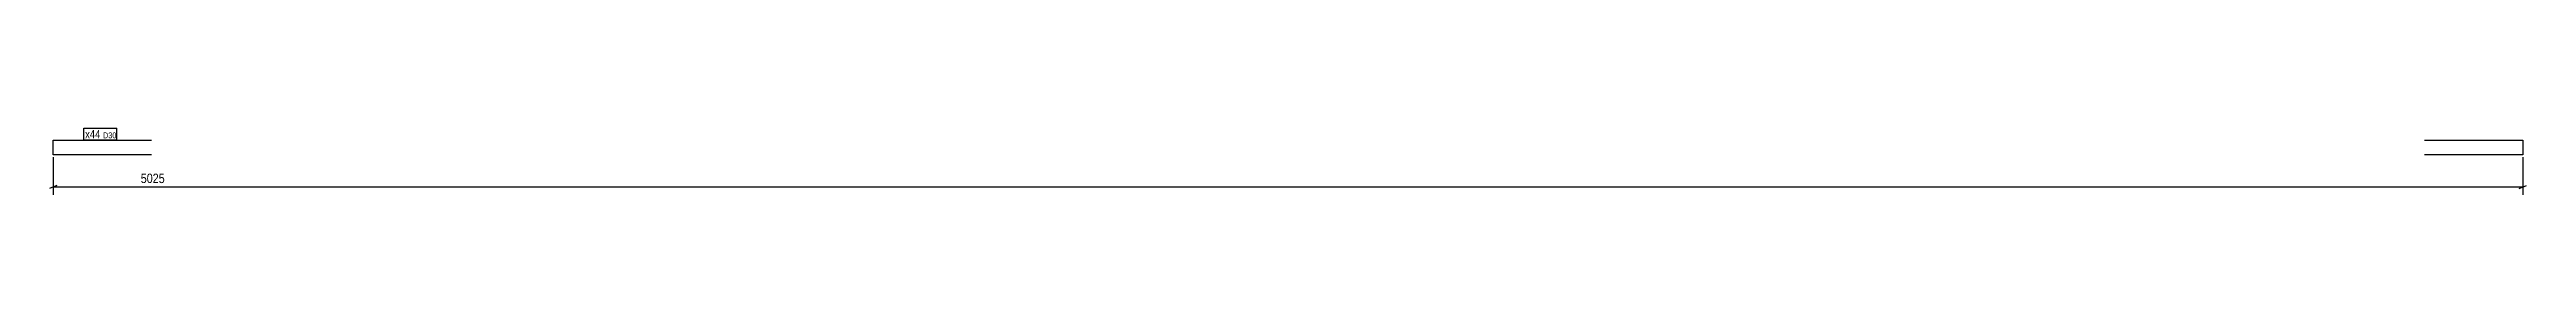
# Model space of a CAD drawing. Header units: millimetres. Extents: x 15 to 5055, y 15 to 150.
import ezdxf

# ---------------------------------------------------------------- set-up
doc = ezdxf.new("R2010")
doc.units = ezdxf.units.MM
for name, color, linetype in [('MÅLSÆTNING', 7, 'Continuous'), ('STÅL', 7, 'Continuous'), ('TEKST', 7, 'Continuous')]:
    doc.layers.add(name, color=color, linetype=linetype)
doc.styles.add('Arial Narrow', font='ARIALN.TTF', dxfattribs={"height": 0.2})

msp = doc.modelspace()

# ---------------------------------------------------------------- linework, layer by layer
at = {"layer": 'MÅLSÆTNING', "color": 7, "linetype": 'Continuous'}
for p, q in [((22.5, 91), (22.5, 15)), ((5047.1, 91), (5047.1, 15)), ((30, 34), (15, 28)), ((22.5, 31), (5047.1, 31)), ((5039.6, 28), (5054.6, 34))]:
    msp.add_line(p, q, dxfattribs=at)
at = {"layer": 'STÅL', "color": 2, "linetype": 'Continuous'}
for p, q in [((22.5, 126), (222.5, 126)), ((22.5, 98), (22.5, 126)), ((4847.1, 126), (5047.1, 126)), ((5047.1, 126), (5047.1, 124)), ((5047.1, 124), (5047.1, 96)), ((22.5, 96), (22.5, 98)), ((222.5, 96), (22.5, 96)), ((5047.1, 96), (4847.1, 96))]:
    msp.add_line(p, q, dxfattribs=at)

# ---------------------------------------------------------------- next in the draw order: wipeouts: each hides what was drawn before it
at = {"color": 0}
for points, layer in [([(4873, 34.8), (4873, 62.8), (196.6, 62.8), (196.6, 34.8)], 'MÅLSÆTNING'), ([(118.4, 129.5), (118.4, 147), (87.5, 147), (87.5, 129.5)], 'TEKST')]:
    msp.add_wipeout(points, dxfattribs=at).dxf.layer = layer

# ---------------------------------------------------------------- next in the draw order: texts
at = {"layer": 'MÅLSÆTNING', "color": 3, "style": 'Arial Narrow'}
msp.add_text('5025', height=19.09, dxfattribs=at).set_placement((200.6, 38.8))

# ---------------------------------------------------------------- next in the draw order: wipeouts: each hides what was drawn before it
at = {"color": 0}
msp.add_wipeout([(118.4, 129.5), (118.4, 147), (87.5, 147), (87.5, 129.5)], dxfattribs=at).dxf.layer = 'TEKST'

# ---------------------------------------------------------------- next in the draw order: linework, layer by layer
at = {"layer": 'TEKST', "color": 7, "linetype": 'Continuous'}
msp.add_line((84.5, 126.5), (84.5, 150), dxfattribs=at)

# ---------------------------------------------------------------- next in the draw order: wipeouts: each hides what was drawn before it
at = {"color": 0}
msp.add_wipeout([(148.8, 129.5), (148.8, 142), (123.7, 142), (123.7, 129.5)], dxfattribs=at).dxf.layer = 'TEKST'

# ---------------------------------------------------------------- next in the draw order: wipeouts: each hides what was drawn before it
msp.add_wipeout([(148.8, 129.5), (148.8, 142), (123.7, 142), (123.7, 129.5)], dxfattribs=at).dxf.layer = 'TEKST'

# ---------------------------------------------------------------- next in the draw order: linework, layer by layer
at = {"layer": 'TEKST', "color": 7, "linetype": 'Continuous'}
for p, q in [((84.5, 150), (151.8, 150)), ((84.5, 126.5), (151.8, 126.5)), ((151.8, 126.5), (151.8, 150))]:
    msp.add_line(p, q, dxfattribs=at)

# ---------------------------------------------------------------- next in the draw order: texts
at = {"layer": 'TEKST', "color": 3, "style": 'Arial Narrow'}
for s, height, p in [('x44', 16.7, (87.5, 129.5)), ('D30', 11.93, (123.7, 129.5))]:
    msp.add_text(s, height=height, dxfattribs=at).set_placement(p)

doc.saveas('drawing.dxf')
